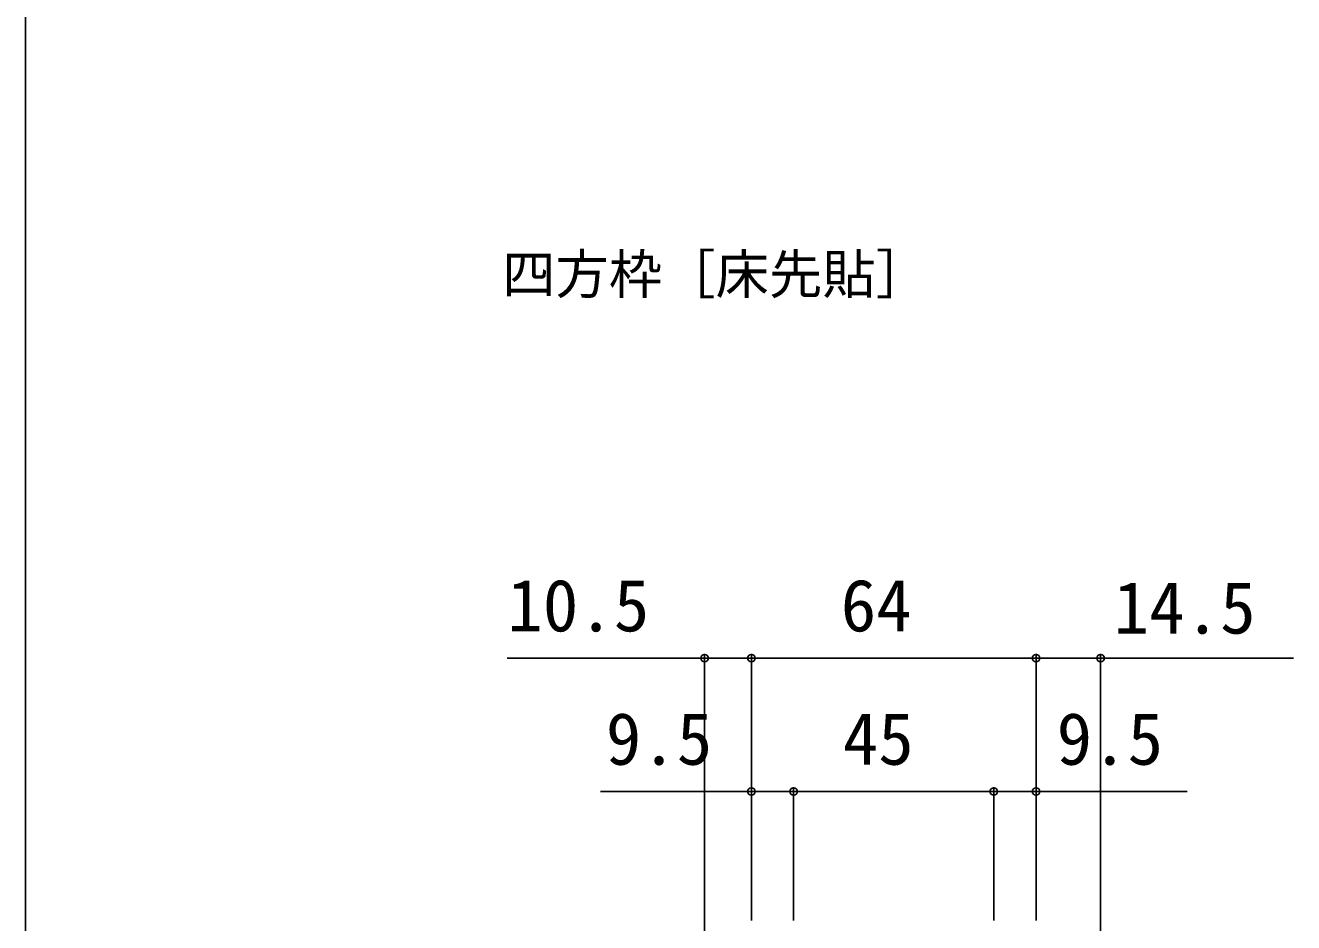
# Model space of a CAD drawing. Units: millimetres, scale not verified. Extents: x -700 to 700, y -1045 to 1039.
# Drawn here: x -700 to -414.9, y 53.8 to 255.7 of the extents above; entities that cross this region are included whole.
import ezdxf
from ezdxf.enums import TextEntityAlignment as Align

# ---------------------------------------------------------------- set-up
doc = ezdxf.new("R2010")
doc.units = ezdxf.units.MM
doc.header["$LTSCALE"] = 6
for name, color, linetype in [('0-2_USER1', 3, 'Continuous'), ('0-7_YKK_D', 6, 'Continuous'), ('0-8_YKK_ZWAK', 7, 'Continuous')]:
    doc.layers.add(name, color=color, linetype=linetype)
doc.styles.add('ＭＳ ゴシック', font='')
doc.styles.get('ＭＳ ゴシック').set_extended_font_data('MS Gothic')

msp = doc.modelspace()

# ---------------------------------------------------------------- linework, layer by layer
at = {"layer": '0-7_YKK_D'}
for p, q in [((-547.3, -9.229), (-547.3, 114.313)), ((-536.8, 58.253), (-536.8, 114.313)), ((-536.8, 54.313), (-536.8, 114.313)), ((-472.8, 54.313), (-472.8, 114.313)), ((-472.8, 54.313), (-472.8, 114.313)), ((-458.3, -9.229), (-458.3, 114.313)), ((-536.8, 113.313), (-472.8, 113.313)), ((-536.8, 59.253), (-536.8, 84.313)), ((-527.3, 54.313), (-527.3, 84.313)), ((-527.3, 54.313), (-527.3, 84.313)), ((-527.3, 83.313), (-482.3, 83.313)), ((-482.3, 54.313), (-482.3, 84.313)), ((-482.3, 54.313), (-482.3, 84.313)), ((-472.8, 54.313), (-472.8, 84.313))]:
    msp.add_line(p, q, dxfattribs=at)
for points in [[(-536.8, 113.313), (-547.3, 113.313), (-591.7, 113.313)], [(-472.8, 113.313), (-458.3, 113.313), (-414.9, 113.313)], [(-527.3, 83.313), (-536.8, 83.313), (-570.745, 83.313)], [(-482.3, 83.313), (-472.8, 83.313), (-438.855, 83.313)]]:
    msp.add_lwpolyline(points, dxfattribs=at)
for centre in [(-547.3, 113.313), (-536.8, 113.313), (-536.8, 113.313), (-472.8, 113.313), (-472.8, 113.313), (-458.3, 113.313), (-536.8, 83.313), (-527.3, 83.313), (-527.3, 83.313), (-482.3, 83.313), (-482.3, 83.313), (-472.8, 83.313)]:
    msp.add_circle(centre, 0.85, dxfattribs=at)
at = {"layer": '0-8_YKK_ZWAK'}
msp.add_line((-700, 995.4), (-700, -1044.6), dxfattribs=at)

# ---------------------------------------------------------------- texts
at = {"layer": '0-2_USER1', "style": 'ＭＳ ゴシック'}
msp.add_text('四方枠［床先貼］', height=8.798, dxfattribs=at).set_placement((-592.841, 192.657), align=Align.BOTTOM_LEFT)
at = {"layer": '0-7_YKK_D', "style": 'ＭＳ ゴシック'}
for s, p in [('10.5', (-591.655, 115.813)), ('64', (-516.709, 115.813)), ('14.5', (-455.355, 115.313)), ('9.5', (-569.518, 85.813)), ('45', (-516.255, 85.813)), ('9.5', (-468.173, 85.813))]:
    msp.add_text(s, height=11.73, dxfattribs=at).set_placement(p, align=Align.BOTTOM_LEFT)

doc.saveas('drawing.dxf')
